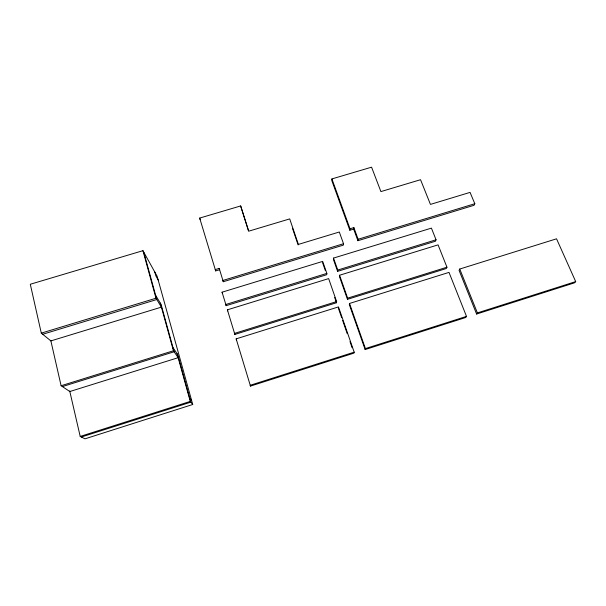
<?xml version="1.0" encoding="UTF-8"?>
<svg xmlns="http://www.w3.org/2000/svg" width="606" height="606" viewBox="0 0 606 606"><rect width="100%" height="100%" fill="white"/><g stroke="black" fill="none" stroke-linecap="round" stroke-linejoin="round"><path stroke-width="0.91" d="M353.662 229.068L357.904 240.696L474.066 205.282L474.816 203.722L470.059 192.39L430.442 204.396L420.549 179.709L380.909 191.587L371.576 167.173L331.906 178.921L331.808 180.58L349.836 230.235L353.662 229.068L353.866 227.598L350.018 228.765L349.836 230.235M326.839 273.397L326.755 274.692L226.174 305.651L225.78 304.492L326.839 273.397L322.672 261.398L222.069 292.19L226.174 305.651M333.527 258.08L333.414 259.429L337.61 271.344L435.479 241.218L436.055 239.794L431.419 228.121L333.527 258.08L337.747 270.049L337.61 271.344M336.497 302.75L336.625 301.583L328.649 278.608L227.394 309.833L234.87 334.429L336.497 302.75L334.663 297.47M339.572 275.238L339.436 276.518L347.465 299.334L446.311 268.519L446.955 267.208L438.07 244.862L339.572 275.238L347.639 298.152L347.465 299.334M343.511 243.718L343.36 245.127L223.288 281.722L222.887 280.464L343.511 243.718L339.315 232.007L298.379 244.407L289.713 218.902L248.755 231.174L240.658 205.942L199.677 218.077L215.675 270.905L219.637 269.708L219.22 268.397L215.244 269.602L215.675 270.905M357.904 240.696L358.123 239.264L353.866 227.598M349.518 303.462L349.329 304.629L365.145 349.556L465.756 317.491L466.499 316.385L449.008 272.389L349.518 303.462L365.41 348.586L365.145 349.556M354.192 352.162L353.98 353.116L250.483 386.09L250.195 385.287L354.192 352.162L338.474 306.909L236.166 338.86L250.483 386.09M459.749 269.034L459.053 270.344L476.611 314.037L574.458 282.85L575.7 281.601L556.543 238.809L459.749 269.034L477.399 312.908L476.611 314.037M80.204 436.434L190.269 401.414L192.731 404.497L84.999 438.827L80.204 436.434L69.705 390.991M81.355 437.009L190.86 402.157L177.679 354.586L172.975 347.594M365.41 348.586L466.499 316.385M477.399 312.908L575.7 281.601M61.108 385.742L173.445 350.76L178.156 357.691L69.826 391.529L61.108 385.742L50.76 340.367M62.388 386.583L174.134 351.775L161.029 304.303L155.636 295.357M336.625 301.583L234.514 333.398L234.87 334.429M347.639 298.152L446.955 267.208M337.747 270.049L436.055 239.794M41.299 333.126L155.992 298.228L161.408 307.128L50.881 340.905L41.299 333.126L30.3 284.252L142.933 250.679L157.128 276.245L192.731 404.497M42.7 334.27L156.787 299.531L143.774 252.194M358.123 239.264L474.816 203.722M189.701 397.968L191.579 400.377M158.166 279.98L155.863 275.859L154.81 272.071M331.906 178.921L350.018 228.765M322.612 262.739L325.278 270.42M338.337 308.06L341.716 317.779M342.632 320.43L347.23 333.679M349.995 341.625L352.139 347.814M236.166 338.86L236.514 339.875M292.478 228.295L298.129 244.938M227.394 309.833L227.788 310.969M222.069 292.19L222.478 293.402M199.677 218.077L200.169 219.584M248.452 230.833L240.658 205.942M219.22 268.397L223.288 281.722M177.028 353.624L190.269 401.414M160.287 303.076L173.445 350.76M142.933 250.679L155.992 298.228"/></g></svg>
